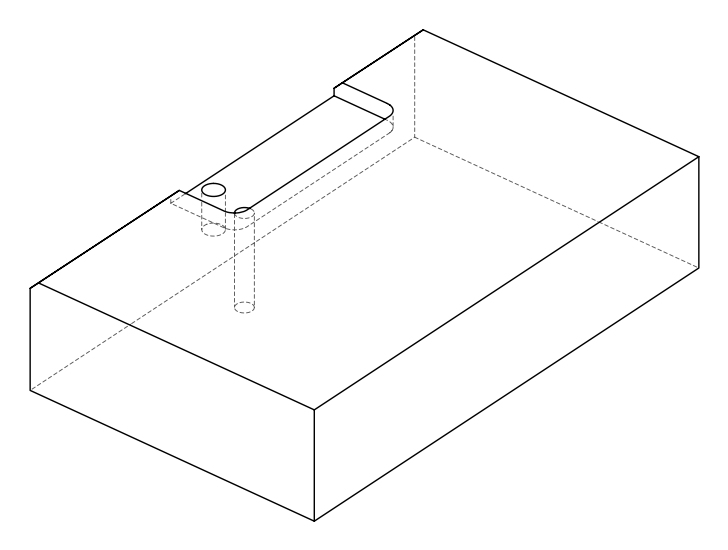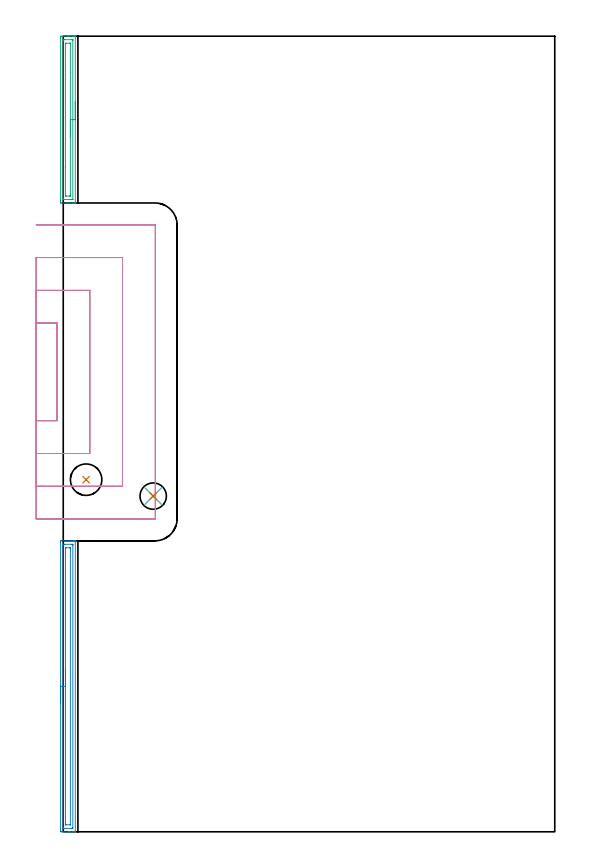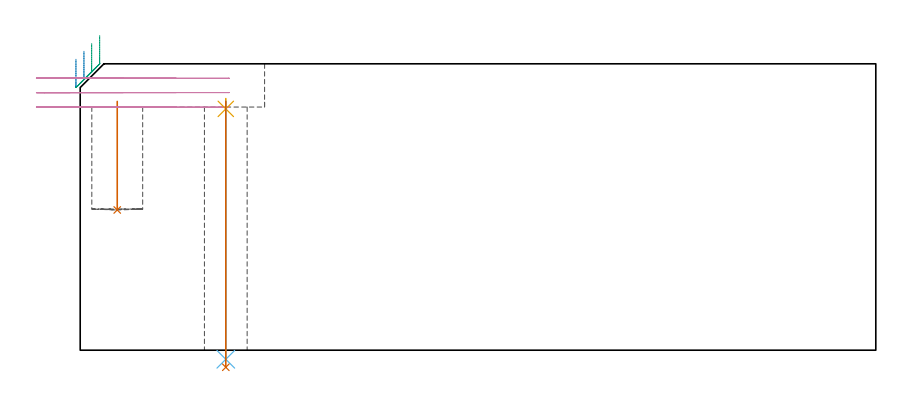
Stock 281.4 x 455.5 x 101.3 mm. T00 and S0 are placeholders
(PLAN: 7 operations, 5 tool changes, 16.5 min)
(1 INDEXABLE_INSERT_DRILL_BLIND_HOLE_FROM_SOLID | STEP1POCKET | NXT0302_007 | 0.16 min | 13075 mm3)
(2 AREA_MILL | FG_CHAMFER_SURFACE | UGT0205_001 | 4.23 min | 6062 mm3)
(3 AREA_MILL_1 | FG_CHAMFER_SURFACE_1 | UGT0205_001 | 2.53 min | 3552 mm3)
(4 MILL_SLOT | SLOT_PARTIAL_RECTANGULAR | UGT0201_107 | Follow Part, ap 6.25, ae 75% | 8.82 min | 187644 mm3)
(5 SPOT_DRILL | STEP1HOLE | NXT0321_9005460120000 | 0.03 min | 10 mm3)
(6 DRILL_THROUGH_HOLE_INTO_CENTER | STEP1HOLE | NXT0301_065 | 0.37 min | 5947 mm3)
(7 DRILL_TO_ENLARGE_THROUGH_HOLE | STEP1HOLE | UGT0301_281 | 0.38 min | 9404 mm3)
(TOOL NXT0302_007 | Index. Insert Drill 18mm [880-D1800L25-05] | D18 PA176 FL90 Z2)
(TOOL UGT0205_001 | Chamfer Mill 20 x 3 x 45 deg. | D20 FL50 Z2)
(TOOL UGT0201_107 | End Mill 25 mm | D25 FL25 Z2)
(TOOL NXT0321_9005460120000 | NC Spot Drill, 142deg, 12mm, Carbide, Uncoated | D12 PA142 FL30 Z2)
(TOOL NXT0301_065 | Carbide Drill 9.4mm [860.1-0940-075A1-MM 2214] | D9.4 PA140 FL98 Z2)
(TOOL UGT0301_281 | Twist Drill 15.1 mm | D15.1 PA118 FL120 Z2)
(OP 1 INDEXABLE_INSERT_DRILL_BLIND_HOLE_FROM_SOLID)
G17 G21 G94 G90
T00 M6
G54
G17 G0 G90 X13.1 Y201.6 S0 M3
G43 Z111.3 H1
G94 G81 G98 Z49.6 F250. R88.
G80
M5
M2
(OP 2 AREA_MILL)
G17 G21 G94 G90
T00 M6
G54
G17 G0 G90 X-1.5 Y73.3 S1061 M3
G43 Z111.3 H0
Z102.9
G94 G1 Y73.338 Z102.028 F250.
Y73.452 Z101.164
Y73.641 Z100.312
Y73.903 Z99.48
Y74.237 Z98.674
Y74.64 Z97.9
Y75.108 Z97.164
Y75.64 Z96.472
Y76.229 Z95.829
Y76.872 Z95.24
Y77.564 Z94.709
Y78.3 Z94.24
Y79.074 Z93.837
Y79.88 Z93.503
Y80.712 Z93.241
Y81.564 Z93.052
Y82.428 Z92.938
Y83.3 Z92.9
Y165.707
X-1.498 Y165.976 Z92.902
X-1.492 Y166.592 Z92.906
X-0.875 Y166.6 Z93.522
X3.594 Z97.989
X5.027 Z99.423
X5.382 Z99.777
X6.091 Z100.491
X6.404 Z100.804
X6.832 Y166.593 Z101.224
X6.897 Y166.59 Z101.288
X6.9 Y166.422 Z101.3
Y0.177
X6.897 Y0.01 Z101.288
X6.832 Y0.007 Z101.224
X6.404 Y0. Z100.804
X6.091 Z100.49
X5.382 Z99.777
X4.133 Z98.53
X3.594 Z97.989
X2.97 Z97.365
X-0.875 Y0.001 Z93.522
X-1.127 Y0.003 Z93.27
X-1.492 Y0.008 Z92.906
X-1.497 Y0.624 Z92.903
X-1.5 Y1.249 Z92.9
Y83.3
X-0.086 Z94.314
X-0.085 Y164.292 Z94.315
X-0.083 Y164.397 Z94.317
X-0.077 Y164.59 Z94.323
X0.019 Y164.594 Z94.419
X0.501 Y164.6 Z94.901
X0.912 Z95.312
X4.97 Z99.37
X5.382 Y164.598 Z99.782
X5.44 Y164.595 Z99.84
X5.47 Y164.591 Z99.87
X5.479 Y164.5 Z99.879
X5.484 Y164.292 Z99.884
X5.486 Y164.188 Z99.886
Y164.084
X5.485 Y2.308 Z99.885
X5.483 Y2.203 Z99.883
X5.477 Y2.01 Z99.877
X5.382 Y2.007 Z99.782
X4.899 Y2.001 Z99.299
X4.488 Y2. Z98.888
X0.43 Z94.83
X0.019 Y2.002 Z94.419
X-0.04 Y2.005 Z94.36
X-0.07 Y2.009 Z94.33
X-0.079 Y2.1 Z94.321
X-0.084 Y2.308 Z94.316
X-0.086 Y2.412 Z94.314
Y2.516
Y83.3
X1.328 Z95.728
X1.329 Y162.401 Z95.729
X1.33 Y162.52 Z95.73
X1.333 Y162.578 Z95.733
X1.334 Y162.586 Z95.734
X1.351 Y162.59 Z95.751
X1.408 Y162.595 Z95.808
X1.607 Y162.6 Z96.007
X3.793 Z98.193
X3.926 Y162.598 Z98.326
X4.032 Y162.593 Z98.432
X4.062 Y162.59 Z98.462
X4.065 Y162.584 Z98.465
X4.068 Y162.559 Z98.468
X4.07 Y162.401 Z98.47
X4.071 Y161.923 Z98.471
X4.072 Y161.507 Z98.472
X4.071 Y4.199 Z98.471
X4.07 Y4.08 Z98.47
X4.067 Y4.022 Z98.467
X4.066 Y4.014 Z98.466
X4.049 Y4.01 Z98.449
X3.992 Y4.005 Z98.392
X3.793 Y4.001 Z98.193
X1.607 Y4. Z96.007
X1.474 Y4.002 Z95.874
X1.368 Y4.007 Z95.768
X1.338 Y4.01 Z95.738
X1.335 Y4.016 Z95.735
X1.332 Y4.041 Z95.732
X1.33 Y4.199 Z95.73
X1.329 Y4.677 Z95.729
X1.328 Y5.093 Z95.728
Y83.3
Y84.172 Z95.767
Y85.037 Z95.88
Y85.888 Z96.069
Y86.72 Z96.332
Y87.526 Z96.665
Y88.3 Z97.068
Y89.036 Z97.537
Y89.728 Z98.068
Y90.371 Z98.657
Y90.96 Z99.301
Y91.492 Z99.993
Y91.96 Z100.728
Y92.363 Z101.502
Y92.697 Z102.308
Y92.959 Z103.14
Y93.148 Z103.992
Y93.262 Z104.857
Y93.3 Z105.728
G0 Z111.3
M5
M2
(OP 3 AREA_MILL_1)
G17 G21 G94 G90
T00 M6
G54
G17 G0 G90 X6.9 Y417.746 S1061 M3
G43 Z111.3 H0
G94 G1 Y417.708 Z110.428 F250.
Y417.594 Z109.563
Y417.406 Z108.712
Y417.143 Z107.88
Y416.809 Z107.074
Y416.407 Z106.3
Y415.938 Z105.564
Y415.407 Z104.872
Y414.817 Z104.229
Y414.174 Z103.639
Y413.482 Z103.108
Y412.746 Z102.64
Y411.972 Z102.237
Y411.166 Z101.903
Y410.334 Z101.641
Y409.483 Z101.452
Y408.618 Z101.338
Y407.746 Z101.3
Y360.128
X6.898 Y360.071 Z101.293
X6.867 Y360.003 Z101.259
X6.866 Y360. Z101.257
X6.541 Z100.94
X5.895 Z100.294
X5.382 Z99.777
X3.337 Z97.734
X2.7 Z97.094
X-1.128 Y360.001 Z93.269
X-1.448 Y360.003 Z92.949
X-1.491 Y360.007 Z92.905
X-1.497 Y360.573 Z92.903
X-1.5 Y361.195 Z92.9
Y454.659
X-1.498 Y454.927 Z92.902
X-1.491 Y455.493 Z92.905
X-1.447 Y455.497 Z92.949
X-0.875 Y455.5 Z93.521
X2.685 Z97.08
X3.337 Z97.735
X3.594 Z97.991
X5.382 Z99.777
X5.895 Z100.294
X6.541 Z100.94
X6.85 Y455.498 Z101.241
X6.87 Y455.496 Z101.261
X6.897 Y455.49 Z101.288
X6.9 Y455.372 Z101.3
Y407.746
X5.486 Z99.886
X5.485 Y362.146 Z99.885
X5.483 Y362.077 Z99.883
X5.479 Y362.023 Z99.879
X5.476 Y362.009 Z99.876
X5.469 Y362.007 Z99.869
X5.382 Y362.003 Z99.782
X4.842 Y362. Z99.242
X4.488 Z98.888
X0.373 Z94.773
X0.019 Y362.001 Z94.419
X-0.032 Y362.003 Z94.368
X-0.063 Y362.006 Z94.337
X-0.075 Y362.009 Z94.325
X-0.079 Y362.043 Z94.321
X-0.084 Y362.249 Z94.316
X-0.085 Y362.353 Z94.315
Y453.354
X-0.083 Y453.424 Z94.317
X-0.079 Y453.477 Z94.321
X-0.076 Y453.491 Z94.324
X-0.069 Y453.493 Z94.331
X0.019 Y453.497 Z94.419
X0.558 Y453.5 Z94.958
X0.912 Z95.312
X5.027 Z99.427
X5.382 Y453.499 Z99.782
X5.432 Y453.497 Z99.832
X5.463 Y453.494 Z99.863
X5.475 Y453.491 Z99.875
X5.479 Y453.457 Z99.879
X5.484 Y453.25 Z99.884
X5.485 Y453.147 Z99.885
X5.486 Y407.746 Z99.886
X4.072 Z98.472
X4.071 Y364.549 Z98.471
X4.067 Y364.134 Z98.467
X4.065 Y364.024 Z98.465
X3.862 Y364.008 Z98.262
X3.727 Y364.001 Z98.127
X1.672 Z96.072
X1.404 Y364.006 Z95.804
X1.334 Y364.01 Z95.734
X1.332 Y364.025 Z95.732
X1.329 Y364.066 Z95.729
X1.328 Y380.709 Z95.728
X1.329 Y450.951 Z95.729
X1.333 Y451.366 Z95.733
X1.335 Y451.476 Z95.735
X1.538 Y451.492 Z95.938
X1.673 Y451.499 Z96.073
X3.728 Z98.128
X3.996 Y451.494 Z98.396
X4.066 Y451.49 Z98.466
X4.068 Y451.475 Z98.468
X4.071 Y451.434 Z98.471
X4.072 Y434.712 Z98.472
Y407.746
Y406.875 Z98.51
Y406.01 Z98.623
Y405.158 Z98.812
Y404.326 Z99.075
Y403.52 Z99.408
Y402.746 Z99.811
Y402.01 Z100.28
Y401.318 Z100.811
Y400.675 Z101.4
Y400.086 Z102.044
Y399.555 Z102.736
Y399.086 Z103.472
Y398.683 Z104.245
Y398.349 Z105.051
Y398.087 Z105.883
Y397.898 Z106.735
Y397.784 Z107.6
Y397.746 Z108.472
G0 Z111.3
M5
M2
(OP 4 MILL_SLOT)
G17 G21 G94 G90
T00 M6
G54
G17 G0 G90 X-15.5 Y235.35 S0 M3
G43 Z111.3 H0
Z96.2
G94 G1 X-12.5 F250.
X-3.55 F500.
Y291.25
X-12.5
X-15.5 F250.
Y216.6
X-12.5
X15.2 F500.
Y310.
X-12.5
X-15.5 F250.
Y197.85
X-12.5
X33.95 F500.
Y328.75
X-12.5
X-15.5 F250.
Y179.1
X-12.5
X52.5 F500.
G3 X52.7 Y179.3 R0.2
G1 Y347.3
G3 X52.5 Y347.5 R0.2
G1 X-12.5
X-15.5 F250.
G0 Y235.35 Z91.1
G1 X-12.5
X-3.55 F500.
Y291.25
X-12.5
X-15.5 F250.
Y216.6
X-12.5
X15.2 F500.
Y310.
X-12.5
X-15.5 F250.
Y197.85
X-12.5
X33.95 F500.
Y328.75
X-12.5
X-15.5 F250.
Y179.1
X-12.5
X52.5 F500.
G3 X52.7 Y179.3 R0.2
G1 Y347.3
G3 X52.5 Y347.5 R0.2
G1 X-12.5
X-15.5 F250.
G0 Y235.35 Z86.
G1 X-12.5
X-3.55 F500.
Y291.25
X-12.5
X-15.5 F250.
Y216.6
X-12.5
X15.2 F500.
Y310.
X-12.5
X-15.5 F250.
Y197.85
X-12.5
X33.95 F500.
Y328.75
X-12.5
X-15.5 F250.
Y179.1
X-12.5
X52.5 F500.
G3 X52.7 Y179.3 R0.2
G1 Y347.3
G3 X52.5 Y347.5 R0.2
G1 X-12.5
X-15.5 F250.
G0 Z111.3
M5
M2
(OP 5 SPOT_DRILL)
G17 G21 G94 G90
T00 M6
G54
G17 G0 G90 X51.5 Y192.2 S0 M3
G43 Z111.3 H0
G94 G81 G98 Z85.35 F250. R89.
G80
M5
M2
(OP 6 DRILL_THROUGH_HOLE_INTO_CENTER)
G17 G21 G94 G90
T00 M6
G54
G17 G0 G90 X51.5 Y192.2 S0 M3
G43 Z111.3 H1
G94 G73 G98 Z-3.211 F250. Q8.921 R88.
G80
M5
M2
(OP 7 DRILL_TO_ENLARGE_THROUGH_HOLE)
G17 G21 G94 G90
T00 M6
G54
G17 G0 G90 X51.5 Y192.2 S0 M3
G43 Z111.3 H0
G94 G73 G98 Z-6.036 F250. Q13.148 R88.
G80
M5
M2
